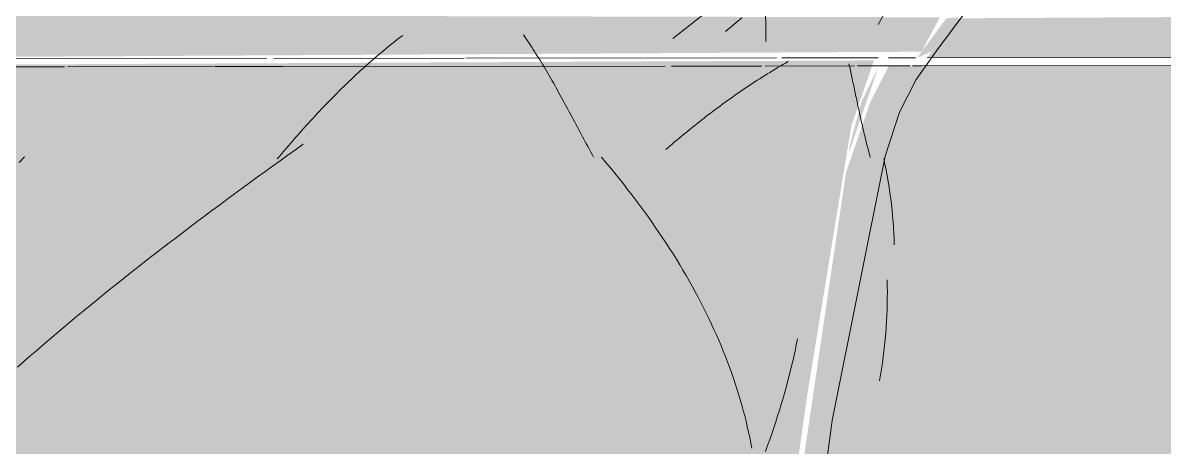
# Model space of a CAD drawing. Header units: inches. Extents: x 27328 to 121296, y -4075 to 4147.
# Drawn here: x 49625.25894 to 49625.26439, y 60.03142 to 60.03345 of the extents above; entities that cross this region are included whole.
import ezdxf

# ---------------------------------------------------------------- set-up
doc = ezdxf.new("R2010")
doc.units = ezdxf.units.IN
doc.header["$MEASUREMENT"] = 0
doc.layers.add('Q-SPCQ', color=91, linetype='Continuous', lineweight=9)
doc.layers.add('S-STRS', color=31, linetype='Continuous', lineweight=9)

# ---------------------------------------------------------------- blocks, each defined once
blk = doc.blocks.new('FP_212-mezzanine - perspective')
at = {"layer": 'Q-SPCQ'}
for p, q in [((23035.627384, 60.0322202), (23035.6273846, 60.0321919)), ((23035.6273846, 60.0321919), (23035.627385, 60.0321637)), ((23035.627385, 60.0321637), (23035.6273849, 60.0321354)), ((23035.6273846, 60.0321072), (23035.6273838, 60.0320789)), ((23035.6273849, 60.0321354), (23035.6273846, 60.0321072)), ((23035.6273827, 60.0320507), (23035.6273813, 60.0320224)), ((23035.6273838, 60.0320789), (23035.6273827, 60.0320507)), ((23035.6273795, 60.0319942), (23035.6273774, 60.0319659)), ((23035.6273813, 60.0320224), (23035.6273795, 60.0319942)), ((23035.627375, 60.0319376), (23035.6273722, 60.0319094)), ((23035.6273774, 60.0319659), (23035.627375, 60.0319376)), ((23035.627369, 60.0318811), (23035.6273656, 60.0318529)), ((23035.6273722, 60.0319094), (23035.627369, 60.0318811)), ((23035.6273617, 60.0318246), (23035.6273576, 60.0317964)), ((23035.6273656, 60.0318529), (23035.6273617, 60.0318246)), ((23035.6273531, 60.0317681), (23035.6273483, 60.0317398)), ((23035.6273576, 60.0317964), (23035.6273531, 60.0317681))]:
    blk.add_line(p, q, dxfattribs=at)
blk.add_polyline3d([(23035.6268142, 60.0256505, 0), (23035.6267588, 60.0276233, 0), (23035.6268613, 60.0295938, 0), (23035.6271211, 60.0315494, 0), (23035.6273744, 60.0328104, 0)], dxfattribs=at)
blk = doc.blocks.new('FP_213-mezzanine - perspective')
at = {"layer": 'Q-SPCQ'}
for p, q in [((23035.6245971, 60.0328674), (23035.6245601, 60.0328411)), ((23035.6245233, 60.0328148), (23035.6244865, 60.0327885)), ((23035.6245601, 60.0328411), (23035.6245233, 60.0328148)), ((23035.6273679, 60.0327991), (23035.6273737, 60.0327716)), ((23035.6244498, 60.0327622), (23035.6244133, 60.0327358)), ((23035.6244865, 60.0327885), (23035.6244498, 60.0327622)), ((23035.6273737, 60.0327716), (23035.6273792, 60.0327442)), ((23035.6273792, 60.0327442), (23035.6273842, 60.0327167)), ((23035.6243769, 60.0327095), (23035.6243406, 60.0326831)), ((23035.6244133, 60.0327358), (23035.6243769, 60.0327095)), ((23035.6273842, 60.0327167), (23035.627389, 60.0326893)), ((23035.627389, 60.0326893), (23035.6273933, 60.0326618)), ((23035.6242683, 60.0326303), (23035.6242324, 60.0326039)), ((23035.6243044, 60.0326567), (23035.6242683, 60.0326303)), ((23035.6243406, 60.0326831), (23035.6243044, 60.0326567)), ((23035.6273933, 60.0326618), (23035.6273974, 60.0326344)), ((23035.6273974, 60.0326344), (23035.627401, 60.0326069)), ((23035.6241966, 60.0325774), (23035.624161, 60.0325509)), ((23035.6242324, 60.0326039), (23035.6241966, 60.0325774)), ((23035.627401, 60.0326069), (23035.6274043, 60.0325795)), ((23035.6274043, 60.0325795), (23035.6274073, 60.032552)), ((23035.6241255, 60.0325245), (23035.6240902, 60.032498)), ((23035.624161, 60.0325509), (23035.6241255, 60.0325245)), ((23035.6274073, 60.032552), (23035.6274099, 60.0325245)), ((23035.6274099, 60.0325245), (23035.6274122, 60.0324971)), ((23035.624055, 60.0324715), (23035.6240199, 60.0324449)), ((23035.6240902, 60.032498), (23035.624055, 60.0324715)), ((23035.6274122, 60.0324971), (23035.6274141, 60.0324696)), ((23035.6274141, 60.0324696), (23035.6274157, 60.0324421)), ((23035.623985, 60.0324184), (23035.6239503, 60.0323918)), ((23035.6240199, 60.0324449), (23035.623985, 60.0324184)), ((23035.6274157, 60.0324421), (23035.6274169, 60.0324146)), ((23035.6274169, 60.0324146), (23035.6274178, 60.0323872)), ((23035.6239157, 60.0323653), (23035.6238813, 60.0323387)), ((23035.6239503, 60.0323918), (23035.6239157, 60.0323653)), ((23035.6238471, 60.0323121), (23035.6238131, 60.0322854)), ((23035.6238813, 60.0323387), (23035.6238471, 60.0323121)), ((23035.6237792, 60.0322588), (23035.6237455, 60.0322322)), ((23035.6238131, 60.0322854), (23035.6237792, 60.0322588)), ((23035.623712, 60.0322055), (23035.6236786, 60.0321788)), ((23035.6237455, 60.0322322), (23035.623712, 60.0322055)), ((23035.6236455, 60.0321521), (23035.6236126, 60.0321254)), ((23035.6236786, 60.0321788), (23035.6236455, 60.0321521)), ((23035.6235798, 60.0320987), (23035.6235472, 60.0320719)), ((23035.6236126, 60.0321254), (23035.6235798, 60.0320987)), ((23035.6235149, 60.0320452), (23035.6234827, 60.0320184)), ((23035.6235472, 60.0320719), (23035.6235149, 60.0320452)), ((23035.6234508, 60.0319916), (23035.623419, 60.0319648)), ((23035.6234827, 60.0320184), (23035.6234508, 60.0319916)), ((23035.6233875, 60.031938), (23035.6233562, 60.0319112)), ((23035.623419, 60.0319648), (23035.6233875, 60.031938)), ((23035.6233251, 60.0318844), (23035.6232942, 60.0318575)), ((23035.6233562, 60.0319112), (23035.6233251, 60.0318844)), ((23035.6232636, 60.0318306), (23035.6232331, 60.0318038)), ((23035.6232942, 60.0318575), (23035.6232636, 60.0318306))]:
    blk.add_line(p, q, dxfattribs=at)
blk = doc.blocks.new('FP_214-mezzanine - perspective')
at = {"layer": 'Q-SPCQ'}
for p, q in [((23035.6232671, 60.0328067), (23035.6232407, 60.0327801)), ((23035.62602, 60.032806), (23035.6260416, 60.0327803)), ((23035.6260416, 60.0327803), (23035.626063, 60.0327547)), ((23035.626063, 60.0327547), (23035.626084, 60.032729)), ((23035.626084, 60.032729), (23035.6261047, 60.0327034)), ((23035.6261047, 60.0327034), (23035.6261251, 60.0326777)), ((23035.6261251, 60.0326777), (23035.6261453, 60.0326521)), ((23035.6261453, 60.0326521), (23035.626165, 60.0326264)), ((23035.626165, 60.0326264), (23035.6261845, 60.0326007)), ((23035.6261845, 60.0326007), (23035.6262037, 60.0325751)), ((23035.6262037, 60.0325751), (23035.6262226, 60.0325494)), ((23035.6262226, 60.0325494), (23035.6262411, 60.0325238)), ((23035.6262411, 60.0325238), (23035.6262594, 60.0324981)), ((23035.6262594, 60.0324981), (23035.6262773, 60.0324724)), ((23035.6262773, 60.0324724), (23035.6262949, 60.0324468)), ((23035.6262949, 60.0324468), (23035.6263122, 60.0324211)), ((23035.6263122, 60.0324211), (23035.6263291, 60.0323954)), ((23035.6263291, 60.0323954), (23035.6263458, 60.0323697)), ((23035.6263458, 60.0323697), (23035.6263621, 60.0323441)), ((23035.6263621, 60.0323441), (23035.6263781, 60.0323184)), ((23035.6263781, 60.0323184), (23035.6263938, 60.0322927)), ((23035.6263938, 60.0322927), (23035.6264092, 60.032267)), ((23035.6264092, 60.032267), (23035.6264243, 60.0322413)), ((23035.6264243, 60.0322413), (23035.626439, 60.0322156)), ((23035.626439, 60.0322156), (23035.6264535, 60.0321899)), ((23035.6264535, 60.0321899), (23035.6264676, 60.0321642)), ((23035.6264676, 60.0321642), (23035.6264814, 60.0321385)), ((23035.6264814, 60.0321385), (23035.6264948, 60.0321128)), ((23035.6264948, 60.0321128), (23035.626508, 60.0320871)), ((23035.626508, 60.0320871), (23035.6265208, 60.0320614)), ((23035.6265208, 60.0320614), (23035.6265333, 60.0320357)), ((23035.6265333, 60.0320357), (23035.6265455, 60.03201)), ((23035.6265455, 60.03201), (23035.6265574, 60.0319843)), ((23035.6265574, 60.0319843), (23035.6265689, 60.0319585)), ((23035.6265689, 60.0319585), (23035.6265802, 60.0319328)), ((23035.6265802, 60.0319328), (23035.6265911, 60.0319071)), ((23035.6269559, 60.0319391), (23035.6269503, 60.0319108)), ((23035.6265911, 60.0319071), (23035.6266017, 60.0318813)), ((23035.6266017, 60.0318813), (23035.626612, 60.0318556)), ((23035.6269444, 60.0318825), (23035.6269382, 60.0318543)), ((23035.6269503, 60.0319108), (23035.6269444, 60.0318825)), ((23035.626612, 60.0318556), (23035.6266219, 60.0318299)), ((23035.6266219, 60.0318299), (23035.6266316, 60.0318041)), ((23035.6269318, 60.031826), (23035.626925, 60.0317977)), ((23035.6269382, 60.0318543), (23035.6269318, 60.031826)), ((23035.6266316, 60.0318041), (23035.6266409, 60.0317784)), ((23035.6266409, 60.0317784), (23035.6266499, 60.0317526)), ((23035.626918, 60.0317695), (23035.6269108, 60.0317412)), ((23035.626925, 60.0317977), (23035.626918, 60.0317695)), ((23035.6266499, 60.0317526), (23035.6266586, 60.0317269)), ((23035.6266586, 60.0317269), (23035.6266669, 60.0317011)), ((23035.6269032, 60.0317129), (23035.6268954, 60.0316847)), ((23035.6269108, 60.0317412), (23035.6269032, 60.0317129)), ((23035.6266669, 60.0317011), (23035.626675, 60.0316753)), ((23035.626675, 60.0316753), (23035.6266827, 60.0316496)), ((23035.6266827, 60.0316496), (23035.6266901, 60.0316238)), ((23035.6268873, 60.0316564), (23035.626879, 60.0316282)), ((23035.6268954, 60.0316847), (23035.6268873, 60.0316564)), ((23035.6266901, 60.0316238), (23035.6266973, 60.031598)), ((23035.6266973, 60.031598), (23035.626704, 60.0315722)), ((23035.6268704, 60.0315999), (23035.6268615, 60.0315716)), ((23035.626879, 60.0316282), (23035.6268704, 60.0315999)), ((23035.626704, 60.0315722), (23035.6267105, 60.0315464)), ((23035.6267105, 60.0315464), (23035.6267167, 60.0315206)), ((23035.6268524, 60.0315434), (23035.626843, 60.0315151)), ((23035.6268615, 60.0315716), (23035.6268524, 60.0315434)), ((23035.6267167, 60.0315206), (23035.6267225, 60.0314948)), ((23035.6267225, 60.0314948), (23035.6267281, 60.031469)), ((23035.6268334, 60.0314868), (23035.6268235, 60.0314586)), ((23035.626843, 60.0315151), (23035.6268334, 60.0314868)), ((23035.6267281, 60.031469), (23035.6267333, 60.0314432)), ((23035.6267333, 60.0314432), (23035.6267382, 60.0314174)), ((23035.6268235, 60.0314586), (23035.6268134, 60.0314303)), ((23035.6268134, 60.0314303), (23035.626803, 60.0314021))]:
    blk.add_line(p, q, dxfattribs=at)
blk = doc.blocks.new('FP_216-mezzanine - perspective')
at = {"layer": 'Q-SPCQ'}
for p, q in [((23035.6212978, 60.0333603), (23035.6213071, 60.033349)), ((23035.6213071, 60.033349), (23035.6213163, 60.0333378)), ((23035.6213163, 60.0333378), (23035.6213255, 60.0333264)), ((23035.6250204, 60.0333456), (23035.6250077, 60.0333355)), ((23035.6250331, 60.0333557), (23035.6250204, 60.0333456)), ((23035.6250459, 60.0333657), (23035.6250331, 60.0333557)), ((23035.6250588, 60.0333756), (23035.6250459, 60.0333657)), ((23035.6250718, 60.0333855), (23035.6250588, 60.0333756)), ((23035.625648, 60.0333888), (23035.6256548, 60.033379)), ((23035.6256548, 60.033379), (23035.6256615, 60.0333692)), ((23035.6256615, 60.0333692), (23035.6256682, 60.0333593)), ((23035.6256682, 60.0333593), (23035.6256748, 60.0333494)), ((23035.6256748, 60.0333494), (23035.6256814, 60.0333394)), ((23035.6256814, 60.0333394), (23035.625688, 60.0333293)), ((23035.6213255, 60.0333264), (23035.6213346, 60.033315)), ((23035.6213346, 60.033315), (23035.6213436, 60.0333035)), ((23035.6213436, 60.0333035), (23035.6213526, 60.033292)), ((23035.6213526, 60.033292), (23035.6213615, 60.0332804)), ((23035.6249453, 60.0332838), (23035.624933, 60.0332733)), ((23035.6249577, 60.0332943), (23035.6249453, 60.0332838)), ((23035.6249701, 60.0333047), (23035.6249577, 60.0332943)), ((23035.6249826, 60.033315), (23035.6249701, 60.0333047)), ((23035.6249951, 60.0333253), (23035.6249826, 60.033315)), ((23035.6250077, 60.0333355), (23035.6249951, 60.0333253)), ((23035.625688, 60.0333293), (23035.6256946, 60.0333191)), ((23035.6256946, 60.0333191), (23035.6257012, 60.0333089)), ((23035.6257012, 60.0333089), (23035.6257077, 60.0332986)), ((23035.6257077, 60.0332986), (23035.6257142, 60.0332882)), ((23035.6257142, 60.0332882), (23035.6257207, 60.0332778)), ((23035.6213615, 60.0332804), (23035.6213703, 60.0332688)), ((23035.6213703, 60.0332688), (23035.621379, 60.0332571)), ((23035.621379, 60.0332571), (23035.6213877, 60.0332454)), ((23035.6213877, 60.0332454), (23035.6213963, 60.0332336)), ((23035.6213963, 60.0332336), (23035.6214048, 60.0332217)), ((23035.6248844, 60.0332305), (23035.6248725, 60.0332197)), ((23035.6248965, 60.0332413), (23035.6248844, 60.0332305)), ((23035.6249086, 60.033252), (23035.6248965, 60.0332413)), ((23035.6249208, 60.0332627), (23035.6249086, 60.033252)), ((23035.624933, 60.0332733), (23035.6249208, 60.0332627)), ((23035.6257207, 60.0332778), (23035.6257271, 60.0332673)), ((23035.6257271, 60.0332673), (23035.6257336, 60.0332568)), ((23035.6257336, 60.0332568), (23035.62574, 60.0332462)), ((23035.62574, 60.0332462), (23035.6257464, 60.0332355)), ((23035.6257464, 60.0332355), (23035.6257528, 60.0332248)), ((23035.6214048, 60.0332217), (23035.6214133, 60.0332098)), ((23035.6214133, 60.0332098), (23035.6214216, 60.0331978)), ((23035.6214216, 60.0331978), (23035.62143, 60.0331858)), ((23035.62143, 60.0331858), (23035.6214382, 60.0331738)), ((23035.6248251, 60.0331758), (23035.6248134, 60.0331646)), ((23035.6248368, 60.0331868), (23035.6248251, 60.0331758)), ((23035.6248486, 60.0331978), (23035.6248368, 60.0331868)), ((23035.6248605, 60.0332088), (23035.6248486, 60.0331978)), ((23035.6248725, 60.0332197), (23035.6248605, 60.0332088)), ((23035.6257528, 60.0332248), (23035.6257592, 60.033214)), ((23035.6257592, 60.033214), (23035.6257655, 60.0332031)), ((23035.6257655, 60.0332031), (23035.6257719, 60.0331922)), ((23035.6257719, 60.0331922), (23035.6257782, 60.0331812)), ((23035.6257782, 60.0331812), (23035.6257846, 60.0331702)), ((23035.6214382, 60.0331738), (23035.6214463, 60.0331616)), ((23035.6214463, 60.0331616), (23035.6214544, 60.0331495)), ((23035.6214544, 60.0331495), (23035.6214624, 60.0331373)), ((23035.6214624, 60.0331373), (23035.6214704, 60.033125)), ((23035.6214704, 60.033125), (23035.6214782, 60.0331127)), ((23035.6247786, 60.0331309), (23035.6247671, 60.0331196)), ((23035.6247901, 60.0331422), (23035.6247786, 60.0331309)), ((23035.6248017, 60.0331535), (23035.6247901, 60.0331422)), ((23035.6248134, 60.0331646), (23035.6248017, 60.0331535)), ((23035.6257846, 60.0331702), (23035.6257909, 60.0331591)), ((23035.6257909, 60.0331591), (23035.6257972, 60.033148)), ((23035.6257972, 60.033148), (23035.6258035, 60.0331368)), ((23035.6258035, 60.0331368), (23035.6258098, 60.0331256)), ((23035.6258098, 60.0331256), (23035.6258161, 60.0331143)), ((23035.6214782, 60.0331127), (23035.621486, 60.0331004)), ((23035.621486, 60.0331004), (23035.6214937, 60.033088)), ((23035.6214937, 60.033088), (23035.6215013, 60.0330756)), ((23035.6215013, 60.0330756), (23035.6215089, 60.0330631)), ((23035.6247216, 60.0330737), (23035.6247103, 60.0330621)), ((23035.6247329, 60.0330853), (23035.6247216, 60.0330737)), ((23035.6247442, 60.0330968), (23035.6247329, 60.0330853)), ((23035.6247556, 60.0331082), (23035.6247442, 60.0330968)), ((23035.6247671, 60.0331196), (23035.6247556, 60.0331082)), ((23035.6258161, 60.0331143), (23035.6258224, 60.0331029)), ((23035.6258224, 60.0331029), (23035.6258287, 60.0330915)), ((23035.6258287, 60.0330915), (23035.625835, 60.0330801)), ((23035.625835, 60.0330801), (23035.6258413, 60.0330686)), ((23035.6258413, 60.0330686), (23035.6258476, 60.0330571)), ((23035.6215089, 60.0330631), (23035.6215164, 60.0330506)), ((23035.6215164, 60.0330506), (23035.6215238, 60.0330381)), ((23035.6215238, 60.0330381), (23035.6215311, 60.0330255)), ((23035.6215311, 60.0330255), (23035.6215383, 60.0330129)), ((23035.6215383, 60.0330129), (23035.6215455, 60.0330002)), ((23035.6246658, 60.0330153), (23035.6246547, 60.0330035)), ((23035.6246768, 60.0330271), (23035.6246658, 60.0330153)), ((23035.624688, 60.0330388), (23035.6246768, 60.0330271)), ((23035.6246991, 60.0330505), (23035.624688, 60.0330388)), ((23035.6247103, 60.0330621), (23035.6246991, 60.0330505)), ((23035.6258476, 60.0330571), (23035.6258539, 60.0330455)), ((23035.6258539, 60.0330455), (23035.6258603, 60.0330338)), ((23035.6258603, 60.0330338), (23035.6258666, 60.0330222)), ((23035.6258666, 60.0330222), (23035.6258729, 60.0330104)), ((23035.6215455, 60.0330002), (23035.6215526, 60.0329875)), ((23035.6215526, 60.0329875), (23035.6215596, 60.0329748)), ((23035.6215596, 60.0329748), (23035.6215665, 60.032962)), ((23035.6215665, 60.032962), (23035.6215733, 60.0329492)), ((23035.6246219, 60.0329678), (23035.624611, 60.0329558)), ((23035.6246328, 60.0329797), (23035.6246219, 60.0329678)), ((23035.6246438, 60.0329916), (23035.6246328, 60.0329797)), ((23035.6246547, 60.0330035), (23035.6246438, 60.0329916)), ((23035.6258729, 60.0330104), (23035.6258792, 60.0329987)), ((23035.6258792, 60.0329987), (23035.6258856, 60.0329869)), ((23035.6258856, 60.0329869), (23035.6258919, 60.032975)), ((23035.6258919, 60.032975), (23035.6258983, 60.0329631)), ((23035.6258983, 60.0329631), (23035.6259047, 60.0329512)), ((23035.6215733, 60.0329492), (23035.6215801, 60.0329364)), ((23035.6215801, 60.0329364), (23035.6215868, 60.0329235)), ((23035.6215868, 60.0329235), (23035.6215934, 60.0329106)), ((23035.6215934, 60.0329106), (23035.6215999, 60.0328977)), ((23035.624568, 60.0329075), (23035.6245573, 60.0328953)), ((23035.6245787, 60.0329196), (23035.624568, 60.0329075)), ((23035.6245894, 60.0329317), (23035.6245787, 60.0329196)), ((23035.6246002, 60.0329438), (23035.6245894, 60.0329317)), ((23035.624611, 60.0329558), (23035.6246002, 60.0329438)), ((23035.6259047, 60.0329512), (23035.625911, 60.0329393)), ((23035.625911, 60.0329393), (23035.6259174, 60.0329272)), ((23035.6259174, 60.0329272), (23035.6259239, 60.0329152)), ((23035.6259239, 60.0329152), (23035.6259303, 60.0329031)), ((23035.6259303, 60.0329031), (23035.6259368, 60.032891)), ((23035.6215999, 60.0328977), (23035.6216064, 60.0328848)), ((23035.6216064, 60.0328848), (23035.6216128, 60.0328718)), ((23035.6216128, 60.0328718), (23035.6216191, 60.0328588)), ((23035.6245254, 60.0328586), (23035.6245149, 60.0328463)), ((23035.624536, 60.0328709), (23035.6245254, 60.0328586)), ((23035.6245466, 60.0328831), (23035.624536, 60.0328709)), ((23035.6245573, 60.0328953), (23035.6245466, 60.0328831)), ((23035.6259368, 60.032891), (23035.6259432, 60.0328789)), ((23035.6259432, 60.0328789), (23035.6259497, 60.0328667)), ((23035.6259497, 60.0328667), (23035.6259562, 60.0328545)), ((23035.6259562, 60.0328545), (23035.6259628, 60.0328423)), ((23035.6244834, 60.0328092), (23035.6244729, 60.0327968)), ((23035.6244938, 60.0328216), (23035.6244834, 60.0328092)), ((23035.6245043, 60.032834), (23035.6244938, 60.0328216)), ((23035.6245149, 60.0328463), (23035.6245043, 60.032834)), ((23035.6259628, 60.0328423), (23035.6259693, 60.03283)), ((23035.6259693, 60.03283), (23035.6259759, 60.0328177)), ((23035.6259759, 60.0328177), (23035.6259825, 60.0328054))]:
    blk.add_line(p, q, dxfattribs=at)
blk = doc.blocks.new('FP_217-mezzanine - perspective')
at = {"layer": 'Q-SPCQ'}
for p, q in [((23035.6266902, 60.0334699), (23035.6266129, 60.0334043)), ((23035.6273763, 60.0335001), (23035.6273413, 60.033438))]:
    blk.add_line(p, q, dxfattribs=at)
blk = doc.blocks.new('FP_219-mezzanine - perspective')
at = {"layer": 'Q-SPCQ'}
for p, q in [((23035.6299539, 60.0370066), (23035.6299329, 60.0369265)), ((23035.6300633, 60.0369978), (23035.6300242, 60.0369261)), ((23035.6299329, 60.0369265), (23035.6299096, 60.0368466)), ((23035.6300242, 60.0369261), (23035.6299828, 60.0368546)), ((23035.6299096, 60.0368466), (23035.6298839, 60.0367669)), ((23035.6299828, 60.0368546), (23035.6299391, 60.0367831)), ((23035.6299391, 60.0367831), (23035.6298933, 60.0367118)), ((23035.6298839, 60.0367669), (23035.629856, 60.0366874)), ((23035.629856, 60.0366874), (23035.6298258, 60.0366082)), ((23035.6298933, 60.0367118), (23035.6298453, 60.0366405)), ((23035.6298258, 60.0366082), (23035.6297933, 60.0365292)), ((23035.6298453, 60.0366405), (23035.6297951, 60.0365694)), ((23035.6297951, 60.0365694), (23035.629743, 60.0364984)), ((23035.629743, 60.0364984), (23035.6296887, 60.0364274)), ((23035.6297933, 60.0365292), (23035.6297586, 60.0364504)), ((23035.6297586, 60.0364504), (23035.6297218, 60.0363718)), ((23035.6296887, 60.0364274), (23035.6296326, 60.0363566)), ((23035.6296326, 60.0363566), (23035.6295745, 60.0362859)), ((23035.6297218, 60.0363718), (23035.6296829, 60.0362935)), ((23035.6296829, 60.0362935), (23035.6296419, 60.0362154)), ((23035.6296419, 60.0362154), (23035.6295989, 60.0361376))]:
    blk.add_line(p, q, dxfattribs=at)
blk.add_polyline3d([(23035.6276199, 60.0333128, 0), (23035.6287051, 60.0347681, 0), (23035.6296591, 60.0363108, 0), (23035.6301468, 60.0372359, 0)], dxfattribs=at)
blk = doc.blocks.new('FP_220-mezzanine - perspective')
at = {"layer": 'Q-SPCQ'}
for p, q in [((23035.6265244, 60.0335002), (23035.6264422, 60.0334353)), ((23035.6268028, 60.0334976), (23035.6268052, 60.0334274)), ((23035.6264422, 60.0334353), (23035.6263606, 60.0333705)), ((23035.6268052, 60.0334274), (23035.6268053, 60.0333573))]:
    blk.add_line(p, q, dxfattribs=at)
blk = doc.blocks.new('FP_221-mezzanine - perspective')
at = {"layer": 'Q-SPCQ'}
blk.add_polyline3d([(23035.6273744, 60.0328104, 0), (23035.6274426, 60.0330201, 0), (23035.627523, 60.0331758, 0), (23035.6276199, 60.0333128, 0)], dxfattribs=at)
blk = doc.blocks.new('FP_222-mezzanine - perspective')
at = {"layer": 'Q-SPCQ'}
for p, q in [((23035.6268617, 60.0332322), (23035.6268493, 60.0332248)), ((23035.6268741, 60.0332395), (23035.6268617, 60.0332322)), ((23035.6268866, 60.0332468), (23035.6268741, 60.0332395)), ((23035.6268991, 60.033254), (23035.6268866, 60.0332468)), ((23035.6269117, 60.0332612), (23035.6268991, 60.033254)), ((23035.6272018, 60.0332497), (23035.6272035, 60.033242)), ((23035.6272035, 60.033242), (23035.6272053, 60.0332342)), ((23035.6272053, 60.0332342), (23035.627207, 60.0332263)), ((23035.626776, 60.0331796), (23035.6267639, 60.0331718)), ((23035.6267881, 60.0331872), (23035.626776, 60.0331796)), ((23035.6268002, 60.0331948), (23035.6267881, 60.0331872)), ((23035.6268124, 60.0332024), (23035.6268002, 60.0331948)), ((23035.6268247, 60.0332099), (23035.6268124, 60.0332024)), ((23035.626837, 60.0332174), (23035.6268247, 60.0332099)), ((23035.6268493, 60.0332248), (23035.626837, 60.0332174)), ((23035.627207, 60.0332263), (23035.6272087, 60.0332185)), ((23035.6272087, 60.0332185), (23035.6272105, 60.0332105)), ((23035.6272105, 60.0332105), (23035.6272122, 60.0332025)), ((23035.6272122, 60.0332025), (23035.6272139, 60.0331945)), ((23035.6272139, 60.0331945), (23035.6272157, 60.0331864)), ((23035.6272157, 60.0331864), (23035.6272174, 60.0331783)), ((23035.6272174, 60.0331783), (23035.6272192, 60.0331701)), ((23035.6266925, 60.0331246), (23035.6266807, 60.0331166)), ((23035.6267042, 60.0331326), (23035.6266925, 60.0331246)), ((23035.6267161, 60.0331405), (23035.6267042, 60.0331326)), ((23035.626728, 60.0331484), (23035.6267161, 60.0331405)), ((23035.6267399, 60.0331563), (23035.626728, 60.0331484)), ((23035.6267519, 60.0331641), (23035.6267399, 60.0331563)), ((23035.6267639, 60.0331718), (23035.6267519, 60.0331641)), ((23035.6272192, 60.0331701), (23035.6272209, 60.0331619)), ((23035.6272209, 60.0331619), (23035.6272227, 60.0331537)), ((23035.6272227, 60.0331537), (23035.6272244, 60.0331454)), ((23035.6272244, 60.0331454), (23035.6272262, 60.033137)), ((23035.6272262, 60.033137), (23035.627228, 60.0331286)), ((23035.627228, 60.0331286), (23035.6272298, 60.0331202)), ((23035.6272298, 60.0331202), (23035.6272316, 60.0331117)), ((23035.6266112, 60.0330676), (23035.6265998, 60.0330593)), ((23035.6266227, 60.0330759), (23035.6266112, 60.0330676)), ((23035.6266342, 60.0330841), (23035.6266227, 60.0330759)), ((23035.6266457, 60.0330923), (23035.6266342, 60.0330841)), ((23035.6266574, 60.0331004), (23035.6266457, 60.0330923)), ((23035.626669, 60.0331085), (23035.6266574, 60.0331004)), ((23035.6266807, 60.0331166), (23035.626669, 60.0331085)), ((23035.6272316, 60.0331117), (23035.6272334, 60.0331032)), ((23035.6272334, 60.0331032), (23035.6272352, 60.0330947)), ((23035.6272352, 60.0330947), (23035.627237, 60.0330861)), ((23035.627237, 60.0330861), (23035.6272388, 60.0330774)), ((23035.6272388, 60.0330774), (23035.6272407, 60.0330688)), ((23035.6272407, 60.0330688), (23035.6272426, 60.0330601)), ((23035.6265433, 60.0330173), (23035.6265321, 60.0330088)), ((23035.6265545, 60.0330258), (23035.6265433, 60.0330173)), ((23035.6265657, 60.0330342), (23035.6265545, 60.0330258)), ((23035.626577, 60.0330426), (23035.6265657, 60.0330342)), ((23035.6265884, 60.033051), (23035.626577, 60.0330426)), ((23035.6265998, 60.0330593), (23035.6265884, 60.033051)), ((23035.6272426, 60.0330601), (23035.6272444, 60.0330513)), ((23035.6272444, 60.0330513), (23035.6272463, 60.0330425)), ((23035.6272463, 60.0330425), (23035.6272483, 60.0330337)), ((23035.6272483, 60.0330337), (23035.6272502, 60.0330249)), ((23035.6272502, 60.0330249), (23035.6272521, 60.033016)), ((23035.6272521, 60.033016), (23035.6272541, 60.0330071)), ((23035.626466, 60.0329571), (23035.6264552, 60.0329484)), ((23035.6264769, 60.0329658), (23035.626466, 60.0329571)), ((23035.6264879, 60.0329745), (23035.6264769, 60.0329658)), ((23035.6264989, 60.0329831), (23035.6264879, 60.0329745)), ((23035.6265099, 60.0329917), (23035.6264989, 60.0329831)), ((23035.626521, 60.0330003), (23035.6265099, 60.0329917)), ((23035.6265321, 60.0330088), (23035.626521, 60.0330003)), ((23035.6272541, 60.0330071), (23035.6272561, 60.0329981)), ((23035.6272561, 60.0329981), (23035.6272581, 60.0329891)), ((23035.6272581, 60.0329891), (23035.6272601, 60.0329801)), ((23035.6272601, 60.0329801), (23035.6272622, 60.0329711)), ((23035.6272622, 60.0329711), (23035.6272643, 60.032962)), ((23035.6272643, 60.032962), (23035.6272663, 60.0329529)), ((23035.6264015, 60.0329045), (23035.6263909, 60.0328956)), ((23035.6264121, 60.0329133), (23035.6264015, 60.0329045)), ((23035.6264228, 60.0329221), (23035.6264121, 60.0329133)), ((23035.6264336, 60.0329309), (23035.6264228, 60.0329221)), ((23035.6264444, 60.0329397), (23035.6264336, 60.0329309)), ((23035.6264552, 60.0329484), (23035.6264444, 60.0329397)), ((23035.6272663, 60.0329529), (23035.6272685, 60.0329438)), ((23035.6272685, 60.0329438), (23035.6272706, 60.0329346)), ((23035.6272706, 60.0329346), (23035.6272728, 60.0329254)), ((23035.6272728, 60.0329254), (23035.627275, 60.0329162)), ((23035.627275, 60.0329162), (23035.6272772, 60.0329069)), ((23035.6272772, 60.0329069), (23035.6272794, 60.0328977)), ((23035.6263384, 60.032851), (23035.626328, 60.032842)), ((23035.6263488, 60.0328599), (23035.6263384, 60.032851)), ((23035.6263593, 60.0328689), (23035.6263488, 60.0328599)), ((23035.6263698, 60.0328778), (23035.6263593, 60.0328689)), ((23035.6263803, 60.0328867), (23035.6263698, 60.0328778)), ((23035.6263909, 60.0328956), (23035.6263803, 60.0328867)), ((23035.6272794, 60.0328977), (23035.6272817, 60.0328884)), ((23035.6272817, 60.0328884), (23035.627284, 60.0328791)), ((23035.627284, 60.0328791), (23035.6272863, 60.0328697)), ((23035.6272863, 60.0328697), (23035.6272887, 60.0328604)), ((23035.6272887, 60.0328604), (23035.6272911, 60.032851)), ((23035.6272911, 60.032851), (23035.6272935, 60.0328416)), ((23035.6272935, 60.0328416), (23035.6272959, 60.0328321)), ((23035.6272959, 60.0328321), (23035.6272984, 60.0328227)), ((23035.6272984, 60.0328227), (23035.6273009, 60.0328132)), ((23035.6273009, 60.0328132), (23035.6273035, 60.0328037))]:
    blk.add_line(p, q, dxfattribs=at)

msp = doc.modelspace()

# ---------------------------------------------------------------- hatches: boundary and pattern name
at = {"layer": 'Q-SPCQ', "lineweight": 5}
h = msp.add_hatch(color=256, dxfattribs=at)
h.paths.add_polyline_path([(49625.2397378, 60.0332528), (49625.2567044, 60.0333021), (49625.2564242, 60.0336672), (49625.2560117, 60.0341956), (49625.2406545, 60.0341776), (49625.2406545, 60.0581943), (49625.2610073, 60.0582349), (49625.2608888, 60.0591591), (49625.2397378, 60.0591162), (49625.2397378, 60.0369503)], flags=0)
h.paths.add_polyline_path([(49625.2632587, 60.0332797), (49625.2838038, 60.0333031), (49625.2838038, 60.0592056), (49625.2610461, 60.0591594), (49625.2611644, 60.0582353), (49625.2828844, 60.0582786), (49625.2828844, 60.0342271), (49625.2645085, 60.0342056), (49625.2645085, 60.0334737), (49625.2634012, 60.0334674), (49625.2632646, 60.0332881)], flags=0)
h = msp.add_hatch(color=256, dxfattribs=at)
h.paths.add_polyline_path([(49625.2567249, 60.0332722), (49625.2567774, 60.0333021), (49625.25667, 60.0334166), (49625.2560596, 60.0341957), (49625.2560364, 60.034164), (49625.2567044, 60.0333021)], flags=0)
h.paths.add_polyline_path([(49625.2632111, 60.0332796), (49625.2632786, 60.0333083), (49625.2634051, 60.0334724), (49625.2633493, 60.0334674), (49625.2632171, 60.0332881)], flags=0)
msp.add_hatch(color=256, dxfattribs=at).paths.add_polyline_path([(49625.2567961, 60.0332723), (49625.2632311, 60.0333083), (49625.2633184, 60.0334723), (49625.2589412, 60.0334824), (49625.2589412, 60.0341991), (49625.2561, 60.0341688), (49625.2567774, 60.0333021)], flags=0)
at = {"layer": 'S-STRS', "lineweight": 5}
h = msp.add_hatch(color=256, dxfattribs=at)
h.paths.add_polyline_path([(49625.2456533, 60.0288172), (49625.2573297, 60.0288287), (49625.2573034, 60.0294533), (49625.2567332, 60.0329825), (49625.2566036, 60.0332595), (49625.2456533, 60.0332404)], flags=0)
h.paths.add_polyline_path([(49625.2623385, 60.0288337), (49625.2893004, 60.0288603), (49625.2893004, 60.0353222), (49625.2839447, 60.0353158), (49625.2839184, 60.0332863), (49625.2630747, 60.0332403), (49625.2629856, 60.0330665), (49625.2628699, 60.0327297), (49625.2623407, 60.0291495)], flags=0)
h = msp.add_hatch(color=256, dxfattribs=at)
h.paths.add_polyline_path([(49625.2573297, 60.0288287), (49625.2573549, 60.0288287), (49625.2573272, 60.0291897)], flags=0)
h.paths.add_polyline_path([(49625.2568199, 60.0328816), (49625.256839, 60.0328972), (49625.2568195, 60.0328853)], flags=0)
h.paths.add_polyline_path([(49625.2573104, 60.0294074), (49625.2572281, 60.0302052), (49625.2567754, 60.0329825), (49625.2566204, 60.0332595), (49625.2566209, 60.0332403), (49625.2568037, 60.0327297), (49625.2573054, 60.0294401)], flags=0)
h.paths.add_polyline_path([(49625.2573597, 60.0288287), (49625.2573685, 60.0288288), (49625.2573425, 60.029455), (49625.2573138, 60.0294533), (49625.2573289, 60.0292678)], flags=0)
h.paths.add_polyline_path([(49625.2622998, 60.0288336), (49625.2623112, 60.0288336), (49625.262302, 60.0291496)], flags=0)
h.paths.add_polyline_path([(49625.2623581, 60.0293769), (49625.2628548, 60.0328557), (49625.2628305, 60.0327297), (49625.262398, 60.0298959)], flags=0)
h.paths.add_polyline_path([(49625.2623164, 60.0288336), (49625.2623385, 60.0288337), (49625.2623407, 60.0291495)], flags=0)
h.paths.add_polyline_path([(49625.2628849, 60.0328281), (49625.2630271, 60.0332403), (49625.2629431, 60.0330665), (49625.2628871, 60.0328541), (49625.2628856, 60.0328369)], flags=0)
h = msp.add_hatch(color=256, dxfattribs=at)
h.paths.add_polyline_path([(49625.2572787, 60.0298733), (49625.2573679, 60.0292678), (49625.2574123, 60.0288288), (49625.2622723, 60.0288336), (49625.2623415, 60.0295256), (49625.2624068, 60.030049), (49625.2624432, 60.0301923), (49625.2628957, 60.0329535), (49625.2630042, 60.0332668), (49625.2566913, 60.0332371), (49625.2566824, 60.0331954), (49625.2568277, 60.0328306), (49625.257238, 60.0303506), (49625.2572696, 60.0299821)], flags=0)
h.paths.add_polyline_path([(49625.2573549, 60.0288287), (49625.2573597, 60.0288287), (49625.2573272, 60.0291897)], flags=0)
h.paths.add_polyline_path([(49625.2573685, 60.0288288), (49625.2573936, 60.0288288), (49625.2573678, 60.0289242)], flags=0)
h.paths.add_polyline_path([(49625.2622777, 60.0288336), (49625.2622998, 60.0288336), (49625.262302, 60.0291496)], flags=0)
h.paths.add_polyline_path([(49625.2623415, 60.0292678), (49625.2623581, 60.0293769), (49625.2623419, 60.0292724)], flags=0)
h.paths.add_polyline_path([(49625.2623112, 60.0288336), (49625.2623164, 60.0288336), (49625.2623267, 60.0290556)], flags=0)
h.paths.add_polyline_path([(49625.2568533, 60.0328559), (49625.2568183, 60.0328972), (49625.2568472, 60.0328733)], flags=0)

# ---------------------------------------------------------------- linework, layer by layer
at = {"layer": 'Q-SPCQ'}
for p, q in [((49625.2632587, 60.0332797), (49625.2838038, 60.0333031)), ((49625.2583621, 60.0332741), (49625.2601047, 60.0332761)), ((49625.2591409, 60.0332363), (49625.258428, 60.0332355)), ((49625.2598493, 60.0332371), (49625.2591568, 60.0332363)), ((49625.2601795, 60.0332375), (49625.2598555, 60.0332371)), ((49625.2601399, 60.0332761), (49625.2610474, 60.0332772)), ((49625.2620075, 60.0332396), (49625.2601796, 60.0332375)), ((49625.2610563, 60.0332772), (49625.2625388, 60.0332789)), ((49625.2624695, 60.0332401), (49625.2620384, 60.0332396)), ((49625.2629105, 60.0332406), (49625.262485, 60.0332401)), ((49625.2625637, 60.0332789), (49625.2630236, 60.0332794)), ((49625.2631768, 60.0332409), (49625.2629255, 60.0332406)), ((49625.2630732, 60.0332795), (49625.2632025, 60.0332796)), ((49625.2632303, 60.033241), (49625.2631873, 60.0332409)), ((49625.2840393, 60.0332647), (49625.2632303, 60.033241))]:
    msp.add_line(p, q, dxfattribs=at)

# ---------------------------------------------------------------- block references
for name in ['FP_220-mezzanine - perspective', 'FP_217-mezzanine - perspective', 'FP_219-mezzanine - perspective', 'FP_222-mezzanine - perspective', 'FP_216-mezzanine - perspective', 'FP_221-mezzanine - perspective', 'FP_213-mezzanine - perspective', 'FP_214-mezzanine - perspective', 'FP_212-mezzanine - perspective']:
    msp.add_blockref(name, (26589.6356829, 0), dxfattribs=at)

doc.saveas('drawing.dxf')
